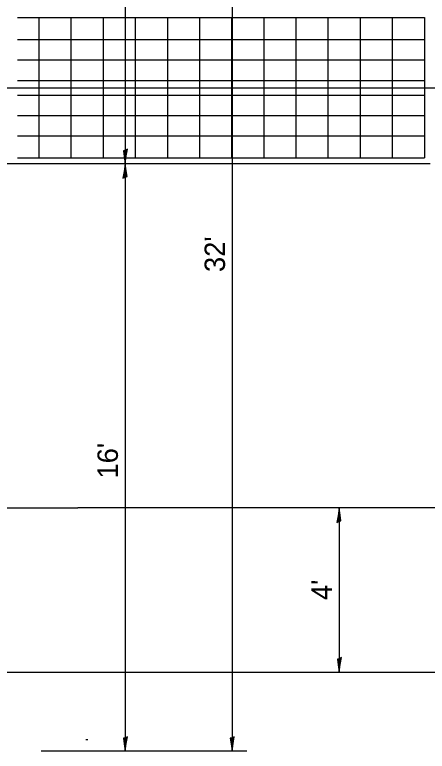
# Model space of a CAD drawing. Extents: x 0 to 2.83, y -0.08 to 1.83.
# Drawn here: x 1.0562 to 1.2917, y 0.7923 to 1.2126 of the extents above; entities that cross this region are included whole.
import ezdxf

# ---------------------------------------------------------------- set-up
doc = ezdxf.new("R2010")
doc.units = 0
doc.layers.add('RD_Pr_Roadway_Dimensions', color=7, linetype='Continuous')
doc.layers.add('SH_General_Details', color=7, linetype='Continuous')

msp = doc.modelspace()

# ---------------------------------------------------------------- linework, layer by layer
at = {"layer": 'RD_Pr_Roadway_Dimensions'}
for p, q in [((1.1193, 1.51361), (1.1193, 1.12766)), ((1.18025, 1.51361), (1.18025, 0.79233)), ((1.1193, 1.12766), (1.1193, 0.79233)), ((1.24138, 0.93121), (1.24138, 0.83745)), ((1.09683, 0.79905), (1.09804, 0.79905)), ((1.18869, 0.79233), (1.07124, 0.79233))]:
    msp.add_line(p, q, dxfattribs=at)
for points in [[(1.24127, 0.92356), (1.24241, 0.92381), (1.24192, 0.92705), (1.24138, 0.93121), (1.24077, 0.92677), (1.24009, 0.92287), (1.24127, 0.92356), (1.24202, 0.9239), (1.24137, 0.92841), (1.24051, 0.92348), (1.24148, 0.92421), (1.24135, 0.92628), (1.24105, 0.92428)], [(1.24149, 0.8451), (1.24035, 0.84484), (1.24084, 0.84161), (1.24138, 0.83745), (1.24199, 0.84189), (1.24267, 0.84578), (1.24149, 0.8451), (1.24074, 0.84476), (1.24139, 0.84024), (1.24225, 0.84518), (1.24128, 0.84445), (1.24141, 0.84238), (1.24172, 0.84437)], [(1.11941, 0.79998), (1.11827, 0.79973), (1.11876, 0.79649), (1.1193, 0.79233), (1.11991, 0.79677), (1.12059, 0.80066), (1.11941, 0.79998), (1.11866, 0.79964), (1.11931, 0.79513), (1.12017, 0.80006), (1.1192, 0.79933), (1.11933, 0.79726), (1.11963, 0.79925)], [(1.18036, 0.79998), (1.17922, 0.79973), (1.17971, 0.79649), (1.18025, 0.79233), (1.18086, 0.79677), (1.18155, 0.80066), (1.18036, 0.79998), (1.17961, 0.79964), (1.18026, 0.79513), (1.18113, 0.80006), (1.18015, 0.79933), (1.18029, 0.79726), (1.18059, 0.79925)]]:
    msp.add_lwpolyline(points, dxfattribs=at)
at = {"layer": 'SH_General_Details'}
for p, q in [((1.05791, 1.21097), (1.29, 1.21097)), ((1.07, 1.21097), (1.07, 1.17431)), ((1.08834, 1.21097), (1.08834, 1.17431)), ((1.10667, 1.21097), (1.10667, 1.17431)), ((1.125, 1.21097), (1.125, 1.17431)), ((1.14334, 1.21097), (1.14334, 1.17431)), ((1.16167, 1.21097), (1.16167, 1.17431)), ((1.18, 1.21097), (1.18, 1.17431)), ((1.19834, 1.21097), (1.19834, 1.17431)), ((1.21667, 1.21097), (1.21667, 1.17431)), ((1.235, 1.21097), (1.235, 1.17431)), ((1.25334, 1.21097), (1.25334, 1.17431)), ((1.27167, 1.21097), (1.27167, 1.17431)), ((1.29, 1.21097), (1.29, 1.17431)), ((1.05791, 1.19847), (1.29, 1.19847)), ((1.05791, 1.18681), (1.29, 1.18681)), ((1.05791, 1.17514), (1.29, 1.17514)), ((1.07, 1.17431), (1.07, 1.13099)), ((1.08834, 1.17431), (1.08834, 1.13099)), ((1.10667, 1.17431), (1.10667, 1.13099)), ((1.125, 1.17431), (1.125, 1.13099)), ((1.14334, 1.17431), (1.14334, 1.13099)), ((1.16167, 1.17431), (1.16167, 1.13099)), ((1.18, 1.17431), (1.18, 1.13099)), ((1.19834, 1.17431), (1.19834, 1.13099)), ((1.21667, 1.17431), (1.21667, 1.13099)), ((1.235, 1.17431), (1.235, 1.13099)), ((1.25334, 1.17431), (1.25334, 1.13099)), ((1.27167, 1.17431), (1.27167, 1.13099)), ((1.29, 1.17431), (1.29, 1.13099)), ((0.46566, 1.17098), (1.38359, 1.17098)), ((1.05791, 1.16682), (1.29, 1.16682)), ((1.05791, 1.15515), (1.29, 1.15515)), ((1.05791, 1.14349), (1.29, 1.14349)), ((1.05791, 1.13099), (1.29, 1.13099)), ((0.55591, 1.12766), (1.29334, 1.12766)), ((0.75695, 0.93121), (1.09218, 0.93121)), ((1.55296, 0.93121), (1.09218, 0.93121)), ((0.29592, 0.83745), (1.55236, 0.83745))]:
    msp.add_line(p, q, dxfattribs=at)
for points in [[(1.11941, 1.13531), (1.11827, 1.13505), (1.11876, 1.13182), (1.1193, 1.12766), (1.11991, 1.1321), (1.12059, 1.13599), (1.11941, 1.13531), (1.11866, 1.13497), (1.11931, 1.13045), (1.12017, 1.13539), (1.1192, 1.13466), (1.11933, 1.13259), (1.11963, 1.13458)], [(1.11919, 1.12001), (1.12033, 1.12026), (1.11984, 1.1235), (1.1193, 1.12766), (1.11869, 1.12322), (1.11801, 1.11933), (1.11919, 1.12001), (1.11994, 1.12035), (1.11929, 1.12486), (1.11843, 1.11993), (1.1194, 1.12066), (1.11927, 1.12273), (1.11896, 1.12074)]]:
    msp.add_lwpolyline(points, dxfattribs=at)

# ---------------------------------------------------------------- texts
at = {"layer": 'RD_Pr_Roadway_Dimensions'}
for s, p in [("32'", (1.17626, 1.0658)), ("16'", (1.11513, 0.94797)), ("4'", (1.23721, 0.87862))]:
    msp.add_text(s, height=0.011667, rotation=90, dxfattribs=at).set_placement(p)

doc.saveas('drawing.dxf')
